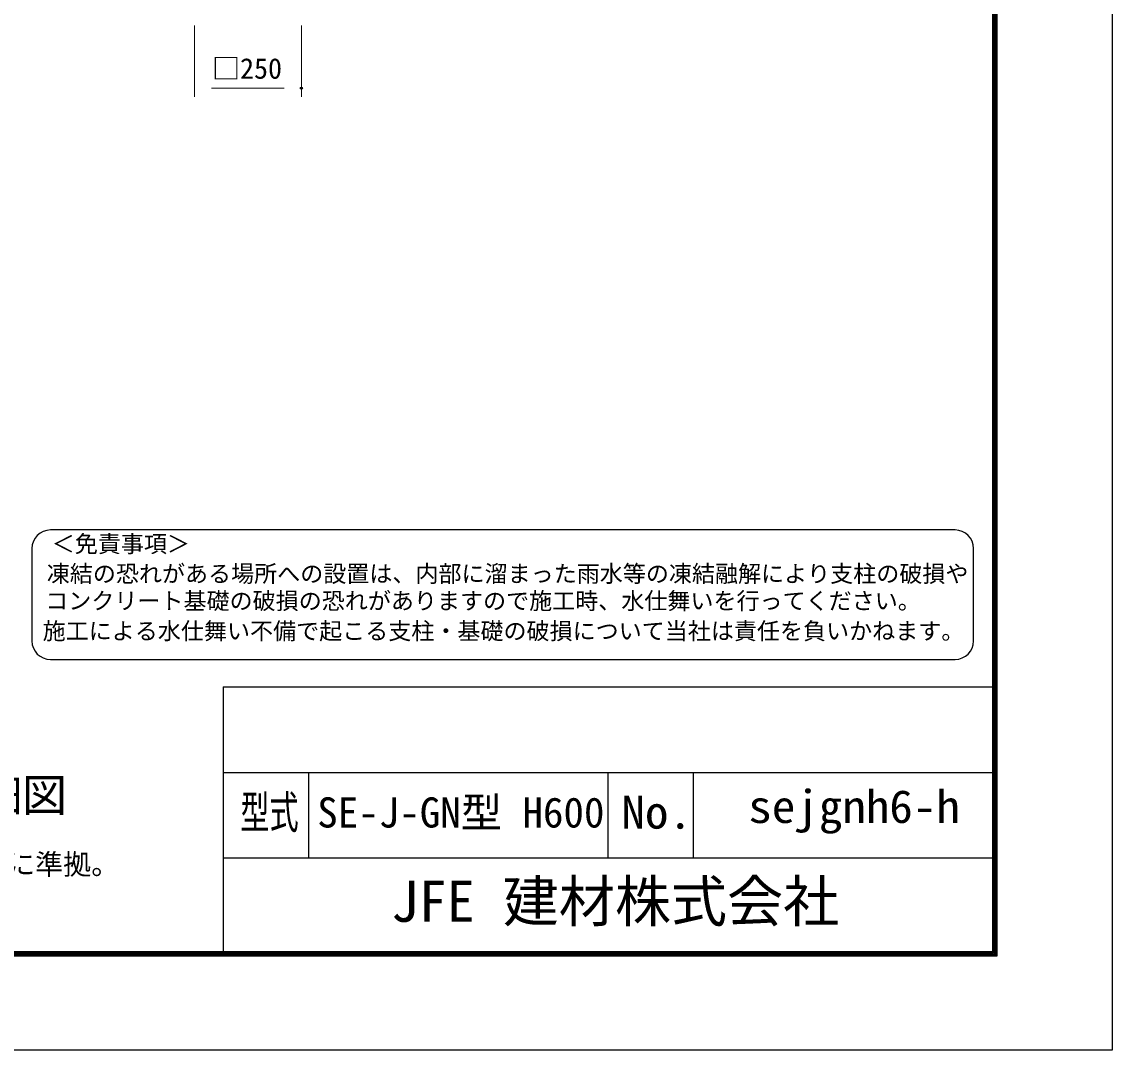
# Model space of a CAD drawing. Units: millimetres, scale not verified. Extents: x -4200 to 4200, y -2970 to 2970.
# Drawn here: x 1649 to 4200, y -2970 to -564 of the extents above; entities that cross this region are included whole.
import ezdxf
from ezdxf.enums import TextEntityAlignment as Align

# ---------------------------------------------------------------- set-up
doc = ezdxf.new("R2010")
doc.units = ezdxf.units.MM
doc.header["$LTSCALE"] = 10
doc.header["$PDMODE"] = 32
doc.header["$PDSIZE"] = 5
for name, color, linetype, lineweight in [('0-0_D-STR-TXT', 7, 'Continuous', 13), ('0-1_D-STR-DIM', 7, 'Continuous', 13), ('0-E_D-TTL-TXT', 7, 'Continuous', 25), ('0-F_D-TTL', 7, 'Continuous', 25)]:
    doc.layers.add(name, color=color, linetype=linetype, lineweight=lineweight)
doc.layers.add('0-3_Defpoints', color=6, linetype='Continuous')
doc.styles.add('ＭＳ ゴシック', font='')
doc.styles.get('ＭＳ ゴシック').set_extended_font_data('MS Gothic')

msp = doc.modelspace()

# ---------------------------------------------------------------- linework, layer by layer
at = {"layer": '0-1_D-STR-DIM'}
for p, q in [((2053.25, -572.94), (2053.25, -739.52)), ((2303.25, -572.94), (2303.25, -739.52)), ((2093.25, -719.52), (2263.25, -719.52))]:
    msp.add_line(p, q, dxfattribs=at)
at = {"layer": '0-3_Defpoints'}
msp.add_point((2303.25, -719.52), dxfattribs=at)
at = {"layer": '0-E_D-TTL-TXT', "color": 2}
for p, q in [((3832.46, -1753), (1716, -1753)), ((1672.73, -1796.27), (1672.73, -2012.63)), ((3875.74, -2012.63), (3875.74, -1796.27)), ((1716, -2055.9), (3832.46, -2055.9))]:
    msp.add_line(p, q, dxfattribs=at)
for centre, start, end in [((1716, -1796.27), 90, 180), ((3832.46, -1796.27), 0, 90), ((1716, -2012.63), 180, 270), ((3832.46, -2012.63), 270, 0)]:
    msp.add_arc(centre, 43.27, start, end, dxfattribs=at)
at = {"layer": '0-F_D-TTL'}
for p, q in [((2120, -2120), (2120, -2740)), ((2120, -2120), (3920, -2120)), ((2120, -2320), (3920, -2320)), ((2320, -2320), (2320, -2520)), ((3020, -2320), (3020, -2520)), ((3220, -2320), (3220, -2520)), ((2120, -2520), (3920, -2520))]:
    msp.add_line(p, q, dxfattribs=at)
at = {"layer": '0-F_D-TTL', "color": 2}
msp.add_lwpolyline([(-4200, 2970), (4200, 2970), (4200, -2970), (-4200, -2970)], close=True, dxfattribs=at)
at = {"layer": '0-F_D-TTL'}
for points in [[(-3930, 2750), (3930, 2750), (3930, -2750), (-3930, -2750)], [(-3927.5, 2747.5), (3927.5, 2747.5), (3927.5, -2747.5), (-3927.5, -2747.5)], [(-3925, 2745), (3925, 2745), (3925, -2745), (-3925, -2745)], [(-3922.5, 2742.5), (3922.5, 2742.5), (3922.5, -2742.5), (-3922.5, -2742.5)], [(-3920, 2740), (3920, 2740), (3920, -2740), (-3920, -2740)]]:
    msp.add_lwpolyline(points, close=True, dxfattribs=at)

# ---------------------------------------------------------------- texts
at = {"layer": '0-0_D-STR-TXT', "style": 'ＭＳ ゴシック'}
msp.add_text('（設計条件）風荷重：昭和57年改正 建築基準法・同施行令に基づく風圧力に準拠。', height=48.09, dxfattribs=at).set_placement((-582.45, -2573.6), align=Align.BOTTOM_LEFT)
at = {"layer": '0-1_D-STR-DIM', "style": 'ＭＳ ゴシック'}
msp.add_text('□250', height=48.09, dxfattribs=at).set_placement((2094.1, -711.76), align=Align.BOTTOM_LEFT)
at = {"layer": '0-E_D-TTL-TXT', "style": 'ＭＳ ゴシック'}
for s, height, p in [('＜免責事項＞ \u3000\u3000', 39.52, (1719.21, -1817.2)), ('凍結の恐れがある場所への設置は、内部に溜まった雨水等の凍結融解により支柱の破損や', 39.52, (1707.5, -1886.86)), ('コンクリート基礎の破損の恐れがありますので施工時、水仕舞いを行ってください。', 39.52, (1703.94, -1950.4)), ('施工による水仕舞い不備で起こる支柱・基礎の破損について当社は責任を負いかねます。 ', 39.52, (1697.89, -2020.93)), ('両開き施錠詳細図', 76.98, (914.94, -2435)), ('SE-J-GN型 H600', 70.53, (2340.24, -2470.24)), ('JFE 建材株式会社', 96.19, (2512.38, -2698.5))]:
    msp.add_text(s, height=height, dxfattribs=at).set_placement(p, align=Align.BOTTOM_LEFT)
for s, width, p in [('型式', 0.65, (2160.27, -2474.8)), ('sejgnh6-h', 1.05, (3348.67, -2461.47)), ('No.', 1.05, (3052, -2474.8))]:
    msp.add_text(s, height=76.98, dxfattribs=dict(at, width=width)).set_placement(p, align=Align.BOTTOM_LEFT)

doc.saveas('drawing.dxf')
